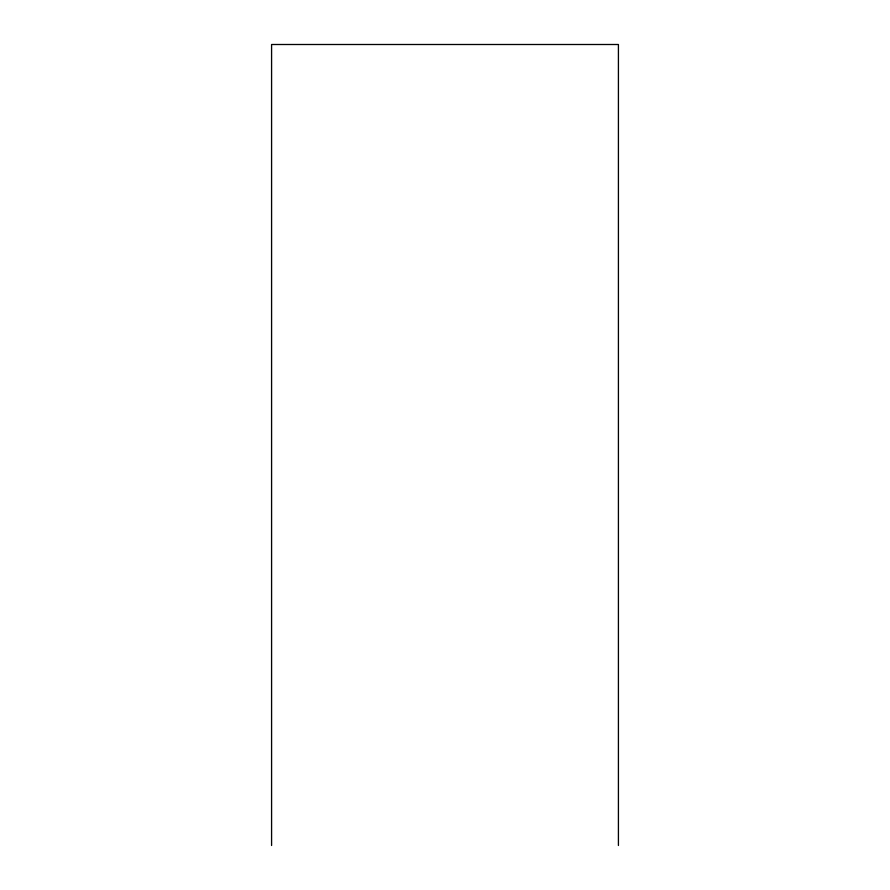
<?xml version="1.0" encoding="UTF-8"?>
<svg xmlns="http://www.w3.org/2000/svg" width="890" height="890" viewBox="0 0 890 890"><rect width="100%" height="100%" fill="white"/><g stroke="black" fill="none" stroke-linecap="round" stroke-linejoin="round"><path stroke-width="1.33" d="M618.417 845.5L618.417 44.5L271.584 44.5L271.584 845.5"/></g></svg>
